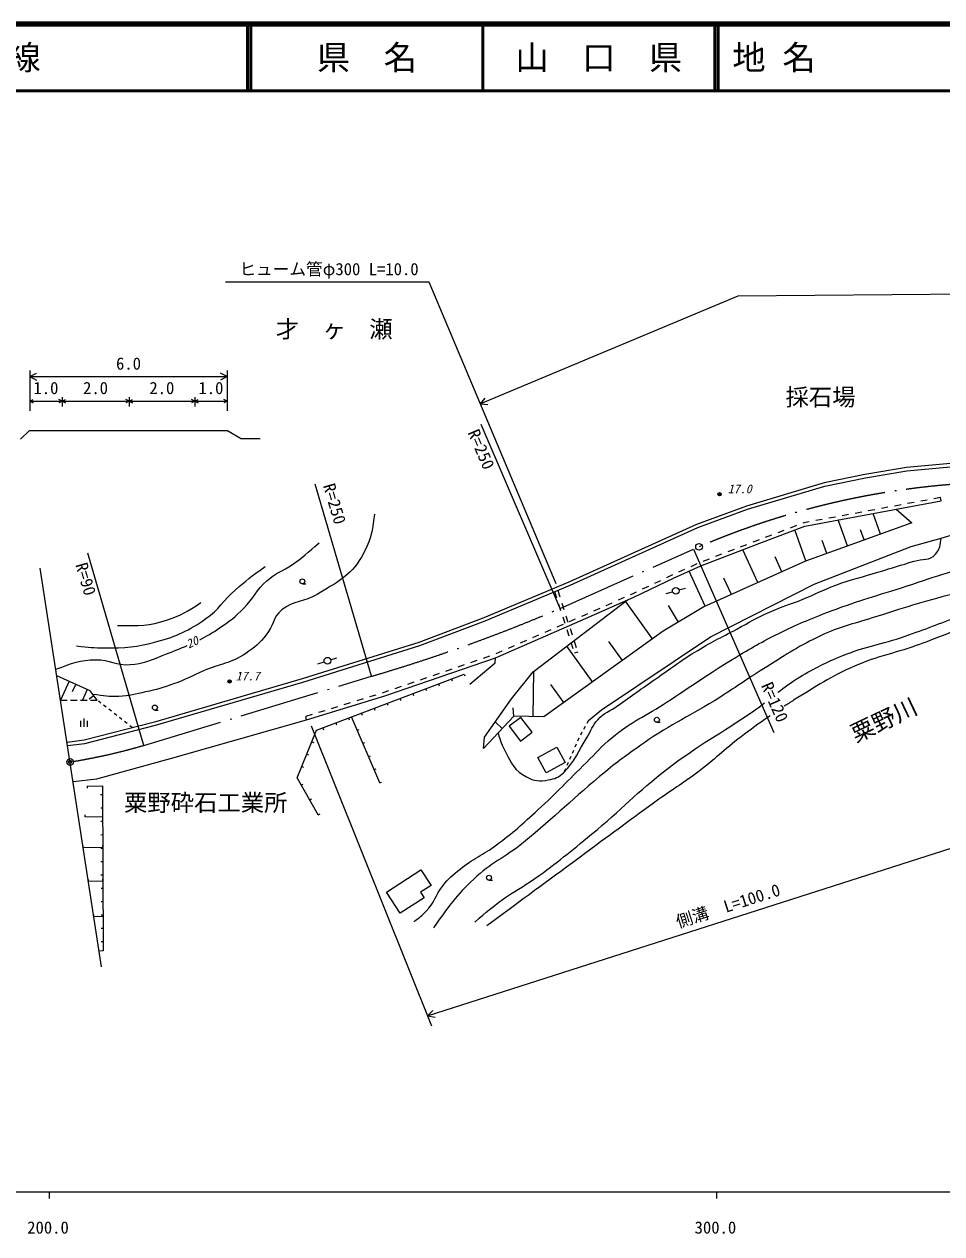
# Model space of a CAD drawing. Units: millimetres, scale not verified. Extents: x 40000 to 680000, y 20000 to 380000.
# Drawn here: x 264274 to 401766, y 198715 to 380000 of the extents above; entities that cross this region are included whole.
import ezdxf
from ezdxf.enums import TextEntityAlignment as Align

# ---------------------------------------------------------------- set-up
doc = ezdxf.new("R2010")
doc.units = ezdxf.units.MM
doc.header["$LTSCALE"] = 1000
doc.header["$PDMODE"] = 32
doc.header["$PDSIZE"] = 500
doc.linetypes.add('LONG_DASHED_DOTTED', pattern=[15.25, 12, -1.5, 0.25, -1.5])
for name, color, linetype, lineweight in [('M-BGD', 7, 'Continuous', 13), ('M-BMK', 2, 'LONG_DASHED_DOTTED', 13), ('M-STR-HTXT', 7, 'Continuous', 13), ('M-TTL', 2, 'Continuous', 140), ('M-TTL-BAND', 7, 'Continuous', 25), ('M-TTL-LINE', 7, 'Continuous', 50)]:
    doc.layers.add(name, color=color, linetype=linetype, lineweight=lineweight)
for name, color, linetype in [('M-BMK-HTXT', 7, 'Continuous'), ('M-OTRS', 6, 'Continuous'), ('M-TTL-TXT', 7, 'Continuous')]:
    doc.layers.add(name, color=color, linetype=linetype)
doc.styles.add('ＭＳ ゴシック', font='')
doc.styles.get('ＭＳ ゴシック').set_extended_font_data('MS Gothic')

msp = doc.modelspace()

# ---------------------------------------------------------------- linework, layer by layer
at = {"layer": 'M-BGD'}
for p, q in [((396551, 313081), (405275, 313882)), ((384237, 310762), (390339, 312032)), ((390339, 312032), (396551, 313081)), ((372641, 307311), (384237, 310762)), ((381219, 304780), (401652, 308559)), ((397628, 308323), (396645, 308142)), ((399595, 308687), (398612, 308505)), ((401561, 309051), (400578, 308869)), ((401652, 308559), (401561, 309051)), ((365214, 304550), (372641, 307311)), ((387795, 306505), (386812, 306323)), ((389762, 306868), (388778, 306687)), ((391728, 307232), (390745, 307050)), ((392595, 303593), (391479, 306678)), ((393695, 307596), (392712, 307414)), ((395662, 307960), (394678, 307778)), ((394925, 307315), (397297, 305292)), ((401652, 302987), (417730, 307855)), ((374494, 302218), (381219, 304780)), ((379986, 304845), (379051, 304489)), ((381084, 305263), (380920, 305201)), ((381895, 305414), (381084, 305263)), ((397297, 305292), (381347, 299528)), ((383862, 305777), (382878, 305595)), ((385828, 306141), (384845, 305959)), ((387659, 301809), (386249, 305710)), ((346082, 295936), (365214, 304550)), ((376248, 303421), (375313, 303065)), ((378117, 304133), (377182, 303777)), ((381417, 299553), (379733, 304211)), ((390127, 302701), (389569, 304243)), ((397169, 301705), (401652, 302987)), ((365648, 298824), (374494, 302218)), ((370644, 301276), (369711, 300918)), ((372512, 301993), (371578, 301635)), ((374185, 296308), (371967, 301241)), ((374315, 302685), (373445, 302351)), ((374379, 302709), (374315, 302685)), ((382628, 296069), (397169, 301705)), ((384538, 300681), (383833, 302631)), ((366910, 299844), (365976, 299485)), ((381347, 299528), (366103, 292674)), ((368777, 300560), (367843, 300202)), ((377800, 297933), (376784, 300192)), ((361409, 297453), (360505, 297025)), ((361683, 297030), (365648, 298824)), ((363230, 298279), (362319, 297866)), ((366292, 292759), (363917, 298041)), ((365052, 299103), (364141, 298691)), ((305950, 296127), (306450, 296127)), ((333326, 290580), (346082, 295936)), ((355598, 294147), (361683, 297030)), ((357794, 295741), (356890, 295312)), ((359601, 296597), (358698, 296169)), ((367127, 288190), (382628, 296069)), ((370239, 294533), (369130, 297000)), ((340545, 282938), (354688, 293745)), ((343734, 294996), (344041, 294045)), ((344209, 295150), (344517, 294198)), ((348360, 290944), (355598, 294147)), ((354164, 294060), (353250, 293655)), ((355390, 294602), (355079, 294464)), ((355986, 294884), (355390, 294602)), ((360456, 294657), (361418, 294932)), ((362379, 295207), (363341, 295481)), ((344349, 293093), (344657, 292142)), ((344825, 293247), (345133, 292296)), ((350507, 292441), (349592, 292036)), ((352335, 293250), (351421, 292846)), ((358423, 287880), (354385, 293513)), ((366103, 292674), (360018, 289023)), ((362308, 290397), (360818, 292880)), ((323580, 286880), (333326, 290580)), ((334908, 285052), (348360, 290944)), ((344965, 291190), (345273, 290239)), ((345441, 291344), (345748, 290393)), ((346846, 290827), (345931, 290426)), ((348158, 291402), (347762, 291229)), ((348678, 291632), (348158, 291402)), ((341351, 288420), (340435, 288018)), ((360018, 289023), (342147, 276212)), ((343183, 289222), (342267, 288821)), ((345015, 290025), (344099, 289624)), ((345580, 289287), (345888, 288336)), ((346056, 289441), (346364, 288490)), ((306049, 281414), (323580, 286880)), ((337687, 286815), (336771, 286413)), ((339519, 287617), (338603, 287216)), ((349410, 281419), (345570, 286777)), ((346196, 287384), (346504, 286433)), ((346672, 287538), (346979, 286587)), ((350794, 277237), (367127, 288190)), ((353917, 284650), (351898, 287466)), ((310181, 284756), (311134, 285060)), ((318319, 279351), (334908, 285052)), ((332109, 284618), (331163, 284293)), ((334000, 285268), (333055, 284943)), ((334844, 284283), (334908, 285052)), ((335855, 286012), (334939, 285611)), ((347207, 285884), (346731, 285730)), ((308276, 284148), (309229, 284452)), ((328326, 283318), (327380, 282993)), ((330217, 283968), (329272, 283643)), ((331065, 281080), (334844, 284283)), ((337278, 278902), (340545, 282938)), ((340536, 276235), (340633, 283005)), ((274176, 280102), (269162, 282349)), ((271001, 281525), (269727, 278680)), ((271995, 281079), (271474, 279916)), ((283934, 274926), (306049, 281414)), ((322652, 281368), (321706, 281043)), ((324543, 282018), (323597, 281693)), ((326434, 282668), (325489, 282343)), ((345124, 278346), (343204, 281025)), ((273725, 280304), (273004, 278695)), ((274718, 279363), (274007, 278841)), ((275201, 278705), (274176, 280102)), ((306597, 275764), (318319, 279351)), ((316964, 279459), (316008, 279167)), ((318164, 279826), (317920, 279752)), ((318869, 280068), (318164, 279826)), ((320760, 280718), (319814, 280393)), ((269727, 278680), (270727, 278684)), ((271227, 278686), (272226, 278691)), ((272726, 278693), (273726, 278698)), ((274226, 278700), (275201, 278705)), ((275777, 278254), (275383, 278562)), ((276564, 277637), (276171, 277946)), ((311227, 277703), (310270, 277411)), ((313139, 278289), (312183, 277996)), ((315052, 278874), (314095, 278581)), ((333243, 273138), (337278, 278902)), ((337663, 276276), (337535, 277557)), ((272744, 274698), (272744, 275573)), ((273244, 274698), (273244, 275948)), ((273744, 274698), (273744, 275573)), ((277352, 277021), (276958, 277329)), ((278139, 276404), (277745, 276713)), ((278926, 275788), (278533, 276096)), ((283867, 277212), (284367, 277212)), ((286548, 270063), (306597, 275764)), ((307402, 276533), (306450, 276242)), ((306597, 275764), (306450, 276242)), ((309314, 277118), (308358, 276826)), ((337663, 276276), (333115, 271472)), ((342147, 276212), (337663, 276276)), ((348808, 275636), (348569, 275197)), ((348808, 275636), (350794, 277237)), ((273360, 272192), (283934, 274926)), ((279714, 275171), (279320, 275480)), ((280501, 274555), (280107, 274863)), ((335915, 274430), (334852, 275436)), ((347851, 273880), (347611, 273441)), ((348329, 274758), (348090, 274319)), ((359076, 275372), (359576, 275372)), ((270774, 271873), (273360, 272192)), ((333115, 271472), (333243, 273138)), ((346970, 272086), (346769, 271628)), ((347373, 273001), (347172, 272543)), ((346165, 270255), (345963, 269798)), ((346567, 271171), (346366, 270713)), ((275146, 266924), (286548, 270063)), ((345359, 268425), (345157, 267967)), ((345762, 269340), (345560, 268882)), ((271598, 266516), (275146, 266924)), ((333920, 251709), (334420, 251709))]:
    msp.add_line(p, q, dxfattribs=at)
at = {"layer": 'M-BGD', "lineweight": 18}
for p, q in [((326351, 281132), (326458, 280852)), ((328276, 281865), (328382, 281584)), ((330200, 282598), (330307, 282317)), ((322503, 279667), (322610, 279386)), ((324427, 280399), (324534, 280119)), ((316730, 277468), (316837, 277188)), ((318654, 278201), (318761, 277921)), ((320579, 278934), (320685, 278653)), ((312882, 276003), (312988, 275722)), ((313332, 276174), (313608, 276292)), ((313332, 276174), (313608, 276292)), ((317560, 266308), (313332, 276174)), ((314806, 276735), (314913, 276455)), ((309033, 274537), (309140, 274257)), ((310958, 275270), (311064, 274990)), ((314177, 274201), (314453, 274319)), ((307372, 272471), (307649, 272357)), ((315023, 272228), (315299, 272346)), ((306611, 270621), (306889, 270507)), ((315869, 270254), (316144, 270373)), ((305851, 268771), (306128, 268657)), ((316714, 268281), (316990, 268399)), ((273701, 265810), (273705, 265510)), ((305789, 265963), (306049, 266113)), ((317560, 266308), (317835, 266426)), ((276028, 264485), (275728, 264484)), ((307063, 263747), (307323, 263896)), ((273402, 261199), (273409, 261499)), ((273402, 261199), (273409, 261499)), ((276042, 261133), (273402, 261199)), ((276036, 262485), (275736, 262484)), ((276042, 261133), (276049, 261433)), ((308337, 261531), (308597, 261680)), ((276044, 260485), (275744, 260484)), ((276053, 258485), (275753, 258484)), ((273132, 256551), (273128, 256851)), ((273132, 256551), (273128, 256851)), ((276060, 256587), (273132, 256551)), ((276061, 256485), (275761, 256484)), ((276060, 256587), (276056, 256887)), ((276069, 254485), (275769, 254484)), ((276077, 252485), (275777, 252484)), ((273905, 251525), (273902, 251825)), ((273905, 251525), (273902, 251825)), ((276080, 251544), (273905, 251525)), ((276085, 250485), (275785, 250484)), ((276080, 251544), (276078, 251844)), ((276093, 248485), (275793, 248484)), ((274715, 246262), (274728, 246562)), ((274715, 246262), (274728, 246562)), ((276102, 246203), (274715, 246262)), ((276101, 246485), (275801, 246484)), ((276102, 246203), (276115, 246503)), ((276109, 244485), (275809, 244484)), ((276117, 242485), (275817, 242484))]:
    msp.add_line(p, q, dxfattribs=at)
at = {"layer": 'M-BGD'}
msp.add_lwpolyline([(464325, 307847), (460186, 309118), (455081, 310422), (448689, 311672), (437428, 312558), (427492, 313551), (417222, 314465), (405250, 314382), (396486, 313577), (390246, 312523), (384115, 311247), (372483, 307785), (365025, 305013), (345882, 296395), (333141, 291044), (323417, 287353), (305904, 281892), (283801, 275408), (273266, 272685), (270698, 272368)], dxfattribs=at)
at = {"layer": 'M-BGD', "lineweight": 18}
for points in [[(308337, 261531), (305152, 267071), (308071, 274171), (330200, 282598)], [(273701, 265810), (276023, 265844), (276122, 241127), (275511, 241089)]]:
    msp.add_lwpolyline(points, dxfattribs=at)
at = {"layer": 'M-BGD'}
for points in [[(336940, 274778), (338622, 272549), (340389, 273882), (338708, 276111)], [(341242, 270085), (344096, 271649), (345354, 269354), (342500, 267789)], [(318543, 249940), (323717, 253270), (325233, 250915), (323666, 249906), (324199, 249077), (320593, 246756)]]:
    msp.add_lwpolyline(points, close=True, dxfattribs=at)
for centre, radius in [((368474, 309547), 100), ((368474, 309547), 80), ((368474, 309547), 60), ((368474, 309547), 40), ((368474, 309547), 20), ((368474, 309547), 20), ((305950, 296502), 375), ((361899, 295069), 500), ((309705, 284604), 500), ((295048, 281500), 100), ((295048, 281500), 80), ((295048, 281500), 60), ((295048, 281500), 40), ((295048, 281500), 20), ((295048, 281500), 20), ((283867, 277587), 375), ((359076, 275747), 375), ((333920, 252084), 375)]:
    msp.add_circle(centre, radius, dxfattribs=at)
for points, knots in [([(316759, 306565), (316424, 303795), (316117, 302408), (314802, 300136), (313108, 297207), (311059, 296333), (308187, 294545), (306263, 293349), (304648, 293627), (302875, 292216), (301532, 291146), (301637, 289814), (300546, 288489), (299515, 287235), (298824, 286590), (297471, 285693), (295240, 284215), (293597, 284133), (291135, 283084), (289380, 282337), (288461, 281761), (286662, 281127), (285054, 280561), (284133, 280285), (282469, 279916), (280921, 279573), (280047, 279324), (278462, 279264), (276939, 279206), (276321, 279295), (274570, 279565)], [0, 0, 0, 0, 1, 1, 1, 2, 2, 2, 3, 3, 3, 4, 4, 4, 5, 5, 5, 6, 6, 6, 7, 7, 7, 8, 8, 8, 9, 9, 9, 10, 10, 10, 10]), ([(322668, 245497), (323541, 246120), (323825, 246390), (324484, 247053), (325738, 248315), (325904, 249447), (326990, 250856), (327851, 251971), (328487, 252478), (329583, 253363), (331574, 254967), (332967, 255482), (335029, 256993), (337599, 258876), (338903, 260114), (341253, 262266), (344175, 264943), (345678, 266584), (348513, 269354), (349999, 270805), (350710, 271754), (352317, 273071), (355301, 275517), (357379, 276327), (360615, 278430), (364235, 280782), (366185, 282222), (369864, 284480), (372480, 286086), (373950, 286990), (376692, 288370), (379690, 289879), (381423, 290630), (384558, 291828), (388847, 293466), (391334, 294152), (395709, 295544), (400553, 297086), (403216, 298144), (408156, 299348), (412897, 300503), (415637, 300765), (420430, 301682), (423942, 302353), (425868, 302995), (429419, 303410), (433108, 303841), (435214, 303524), (438928, 303497), (441663, 303477), (443195, 303406), (445929, 303324), (448766, 303239), (450375, 303423), (453190, 303065), (456652, 302624), (457971, 302114), (461836, 300816)], [0, 0, 0, 0, 1, 1, 1, 2, 2, 2, 3, 3, 3, 4, 4, 4, 5, 5, 5, 6, 6, 6, 7, 7, 7, 8, 8, 8, 9, 9, 9, 10, 10, 10, 11, 11, 11, 12, 12, 12, 13, 13, 13, 14, 14, 14, 15, 15, 15, 16, 16, 16, 17, 17, 17, 18, 18, 18, 19, 19, 19, 19]), ([(335289, 273768), (335645, 272480), (335842, 272006), (336382, 270960), (337261, 269254), (337824, 268077), (339520, 267181), (340659, 266579), (341520, 266502), (342787, 266732), (343767, 266910), (344388, 267118), (345093, 267821), (346856, 269581), (347290, 271029), (348616, 273138), (349256, 274155), (349398, 274885), (350217, 275764), (351197, 276815), (352053, 277050), (353228, 277877), (355458, 279449), (356685, 280360), (358929, 281913), (361194, 283481), (362415, 284434), (364757, 285884), (367138, 287358), (368566, 288023), (371035, 289343), (372949, 290367), (373983, 291023), (375967, 291905), (377827, 292732), (378948, 292999), (380835, 293763), (382830, 294570), (383877, 295193), (385895, 295941), (388374, 296859), (389837, 297153), (392365, 297926), (394416, 298554), (395569, 298890), (397617, 299528), (398871, 299918), (399977, 299545), (400820, 300553), (401465, 301323), (401588, 302013), (401652, 302987)], [0, 0, 0, 0, 1, 1, 1, 2, 2, 2, 3, 3, 3, 4, 4, 4, 5, 5, 5, 6, 6, 6, 7, 7, 7, 8, 8, 8, 9, 9, 9, 10, 10, 10, 11, 11, 11, 12, 12, 12, 13, 13, 13, 14, 14, 14, 15, 15, 15, 16, 16, 16, 17, 17, 17, 17]), ([(461310, 299344), (458999, 300224), (458167, 300446), (456085, 300892), (452634, 301633), (450585, 301167), (447059, 301337), (444215, 301473), (442623, 301593), (439777, 301679), (437734, 301740), (436582, 301920), (434546, 301747), (432121, 301541), (430798, 301125), (428426, 300585), (424724, 299742), (422706, 299047), (419023, 298123), (416523, 297495), (415110, 297191), (412596, 296619), (409035, 295808), (407002, 295517), (403467, 294601), (398681, 293362), (396034, 292531), (391330, 291011), (388319, 290039), (386530, 289733), (383671, 288379), (380357, 286809), (378652, 285625), (375534, 283695), (372743, 281967), (371266, 280865), (368491, 279113), (364099, 276340), (361372, 275204), (357105, 272241), (354809, 270646), (353523, 269742), (351361, 267967), (346465, 263948), (344005, 261361), (339087, 257368), (336277, 255087), (334267, 254347), (331634, 251864), (328949, 249332), (328079, 248083), (325616, 244581)], [0, 0, 0, 0, 1, 1, 1, 2, 2, 2, 3, 3, 3, 4, 4, 4, 5, 5, 5, 6, 6, 6, 7, 7, 7, 8, 8, 8, 9, 9, 9, 10, 10, 10, 11, 11, 11, 12, 12, 12, 13, 13, 13, 14, 14, 14, 15, 15, 15, 16, 16, 16, 17, 17, 17, 17]), ([(377220, 279888), (378153, 280620), (379126, 281339), (380423, 282122), (382852, 283588), (384295, 284292), (386919, 285370), (390451, 286821), (392643, 287032), (396253, 288276), (399473, 289386), (401243, 290103), (404424, 291319), (407746, 292589), (409488, 293646), (412903, 294635), (416151, 295577), (418096, 295584), (421383, 296379), (423889, 296986), (425262, 297449), (427742, 298157), (430270, 298879), (431579, 299889), (434204, 300038), (437067, 300199), (438623, 299256), (441486, 299114), (445515, 298916), (447780, 299290), (451812, 299183), (453698, 299133), (454784, 299253), (456632, 298875), (458259, 298543), (458898, 298303), (460676, 297570)], [0, 0, 0, 0, 1, 1, 1, 2, 2, 2, 3, 3, 3, 4, 4, 4, 5, 5, 5, 6, 6, 6, 7, 7, 7, 8, 8, 8, 9, 9, 9, 10, 10, 10, 11, 11, 11, 12, 12, 12, 12]), ([(460058, 295840), (458317, 296693), (457624, 296925), (455983, 297371), (453130, 298145), (451380, 297657), (448427, 297781), (446531, 297861), (445464, 297806), (443572, 297952), (440478, 298190), (438795, 299397), (435708, 299080), (433509, 298855), (432378, 298179), (430272, 297507), (428051, 296799), (426862, 296235), (424631, 295559), (422138, 294803), (420676, 294620), (418169, 293918), (416411, 293425), (415424, 293152), (413690, 292584), (410222, 291448), (408294, 290767), (404869, 289507), (402148, 288506), (400659, 287849), (397928, 286874), (394389, 285610), (392242, 285341), (388800, 283831), (385016, 282172), (383073, 280856), (379568, 278669), (379059, 278351), (378590, 278054), (378148, 277769)], [0, 0, 0, 0, 1, 1, 1, 2, 2, 2, 3, 3, 3, 4, 4, 4, 5, 5, 5, 6, 6, 6, 7, 7, 7, 8, 8, 8, 9, 9, 9, 10, 10, 10, 11, 11, 11, 12, 12, 12, 13, 13, 13, 13]), ([(272126, 286811), (274048, 286569), (274678, 286553), (276319, 286532), (279398, 286492), (281176, 286655), (284146, 287464), (287210, 288298), (288894, 289108), (291508, 290911), (293478, 292271), (294086, 293621), (295887, 295198), (297564, 296665), (298194, 297139), (300360, 298738)], [0, 0, 0, 0, 1, 1, 1, 2, 2, 2, 3, 3, 3, 4, 4, 4, 5, 5, 5, 5]), ([(278276, 289886), (281563, 289877), (282964, 289760), (285730, 290725), (287821, 291454), (288703, 291945), (290762, 293334)], [0, 0, 0, 0, 1, 1, 1, 2, 2, 2, 2]), ([(331805, 245436), (333683, 247082), (334242, 247559), (335908, 248787), (337741, 250138), (338935, 250653), (340797, 251966), (344233, 254391), (346016, 255943), (349276, 258599), (353842, 262319), (356024, 264859), (360695, 268446), (365504, 272139), (368621, 273615), (373585, 277096), (374179, 277513), (374705, 277906), (375193, 278283)], [0, 0, 0, 0, 1, 1, 1, 2, 2, 2, 3, 3, 3, 4, 4, 4, 5, 5, 5, 6, 6, 6, 6]), ([(376035, 276362), (374835, 275534), (373681, 274688), (372183, 273574), (369448, 271542), (368122, 270139), (365414, 268070), (363120, 266318), (361708, 265512), (359362, 263830), (355052, 260742), (352692, 258937), (348421, 255796), (342620, 251529), (340809, 250190), (333583, 244855)], [0, 0, 0, 0, 1, 1, 1, 2, 2, 2, 3, 3, 3, 4, 4, 4, 5, 5, 5, 5])]:
    msp.add_open_spline(points, degree=3, knots=knots, dxfattribs=at)
at = {"layer": 'M-BGD', "lineweight": 25}
for points, knots in [([(290592, 287751), (291522, 288227), (292474, 288784), (293557, 289514), (295080, 290539), (295913, 291177), (297191, 292495), (298648, 293997), (299082, 295197), (300639, 296595), (301954, 297776), (303019, 297995), (304460, 299018), (306105, 300186), (306642, 300676), (308466, 302279)], [0, 0, 0, 0, 1, 1, 1, 2, 2, 2, 3, 3, 3, 4, 4, 4, 5, 5, 5, 5]), ([(269012, 283322), (271540, 284257), (272604, 284718), (275015, 284761), (277037, 284798), (278124, 283840), (280140, 284016), (282137, 284191), (283215, 284673), (285078, 285414), (286453, 285961), (287601, 286399), (288680, 286861)], [0, 0, 0, 0, 1, 1, 1, 2, 2, 2, 3, 3, 3, 4, 4, 4, 4])]:
    msp.add_open_spline(points, degree=3, knots=knots, dxfattribs=at)
at = {"layer": 'M-BGD'}
for p in [(368474, 309547), (295048, 281500)]:
    msp.add_point(p, dxfattribs=at)
at = {"layer": 'M-BMK'}
for p, q in [((344569, 292434), (364560, 301308)), ((282212, 271919), (316325, 282272))]:
    msp.add_line(p, q, dxfattribs=at)
at = {"layer": 'M-BMK', "linetype": 'Continuous'}
for centre in [(365388, 301667), (271150, 269429)]:
    msp.add_circle(centre, 500, dxfattribs=at)
at = {"layer": 'M-BMK'}
for centre, radius, start, end in [((412716, 191394), 120000, 84.78434, 113.65965), ((245962, 522166), 250000, 286.34685, 293.23034), ((256956, 358302), 90000, 279.39214, 286.29724)]:
    msp.add_arc(centre, radius, start, end, dxfattribs=at)
at = {"layer": 'M-OTRS'}
msp.add_point((271150, 269429), dxfattribs=at)
at = {"layer": 'M-STR-HTXT'}
for p, q in [((324938, 341333), (294431, 341333)), ((343993, 296130), (324938, 341333)), ((371181, 339256), (332630, 323087)), ((469241, 340016), (371181, 339256)), ((265123, 328079), (265123, 322056)), ((265123, 327176), (266123, 327696)), ((265123, 327176), (294689, 327176)), ((265123, 327176), (266123, 326656)), ((294689, 327176), (293689, 327696)), ((294689, 327176), (293689, 326656)), ((294689, 328079), (294689, 322056)), ((265123, 323511), (265623, 323771)), ((265123, 323511), (269941, 323511)), ((265123, 323511), (265623, 323251)), ((269941, 323511), (269441, 323771)), ((269941, 323511), (269441, 323251)), ((269941, 324114), (269941, 322708)), ((269941, 323511), (270441, 323771)), ((269941, 323511), (279981, 323511)), ((269941, 323511), (270441, 323251)), ((279981, 323511), (279481, 323771)), ((279981, 323511), (279481, 323251)), ((279981, 324114), (279981, 322708)), ((279981, 323511), (280481, 323771)), ((279981, 323511), (289820, 323511)), ((279981, 323511), (280481, 323251)), ((289820, 323511), (289320, 323771)), ((289820, 323511), (289320, 323251)), ((289820, 324114), (289820, 322708)), ((289820, 323511), (290320, 323771)), ((289820, 323511), (294689, 323511)), ((289820, 323511), (290320, 323251)), ((294689, 323511), (294189, 323771)), ((294689, 323511), (294189, 323251)), ((332630, 323087), (333351, 323953)), ((332630, 323087), (333753, 322994)), ((263717, 317789), (265072, 319094)), ((265072, 319094), (294639, 319094)), ((296697, 317889), (294639, 319094)), ((344569, 292434), (332736, 320002)), ((296697, 317889), (299608, 317889)), ((316325, 282272), (307881, 311059)), ((364560, 301308), (376599, 273830)), ((282212, 271919), (273794, 300713)), ((275871, 238747), (266677, 298497)), ((307252, 274856), (325324, 229890)), ((324723, 231384), (415941, 260631)), ((324723, 231384), (325517, 232185)), ((324723, 231384), (325834, 231194))]:
    msp.add_line(p, q, dxfattribs=at)
at = {"layer": 'M-TTL'}
msp.add_line((680000, 380000), (40000, 380000), dxfattribs=at)
at = {"layer": 'M-TTL-BAND'}
for p, q in [((40000, 205000), (579000, 205000)), ((268000, 205000), (268000, 204000)), ((368000, 205000), (368000, 204000))]:
    msp.add_line(p, q, dxfattribs=at)
at = {"layer": 'M-TTL-LINE'}
for p, q in [((297750, 380000), (297750, 370000)), ((298250, 380000), (298250, 370000)), ((333000, 380000), (333000, 370000)), ((367750, 380000), (367750, 370000)), ((368250, 380000), (368250, 370000)), ((40000, 370000), (680000, 370000))]:
    msp.add_line(p, q, dxfattribs=at)

# ---------------------------------------------------------------- texts
at = {"layer": 'M-BGD', "style": 'ＭＳ ゴシック', "oblique": 15}
for s, p in [('17.0', (371487, 309302)), ('17.7', (297754, 281255))]:
    msp.add_text(s, height=1320, dxfattribs=at).set_placement(p, align=Align.BOTTOM_CENTER)
msp.add_text('20', height=1320, rotation=24.575, dxfattribs=at).set_placement((289876, 286408), align=Align.BOTTOM_CENTER)
at = {"layer": 'M-BMK-HTXT', "style": 'ＭＳ ゴシック'}
for s, p in [('才\u3000ヶ\u3000瀬', (310732, 332255)), ('採石場', (383601, 322061)), ('粟野砕石工業所', (291477, 261274))]:
    msp.add_text(s, height=2566, dxfattribs=at).set_placement(p, align=Align.BOTTOM_CENTER)
msp.add_text('粟野川', height=2566, rotation=25.427, dxfattribs=at).set_placement((393958, 273874), align=Align.BOTTOM_CENTER)
at = {"layer": 'M-STR-HTXT', "style": 'ＭＳ ゴシック'}
for s, p in [('ヒューム管φ300 L=10.0', (309938, 341833)), ('6.0', (279906, 327676)), ('1.0', (267532, 324011)), ('2.0', (274961, 324011)), ('2.0', (284900, 324011)), ('1.0', (292254, 324011))]:
    msp.add_text(s, height=1833, dxfattribs=at).set_placement(p, align=Align.BOTTOM_CENTER)
for s, rotation, p in [('R=250', 293.23, (331410, 315712)), ('R=250', 286.347, (309384, 307711)), ('R=90', 286.297, (272101, 296444)), ('R=120', 293.66, (375400, 277812)), ('側溝\u3000L=100.0', 17.777, (370180, 246484))]:
    msp.add_text(s, height=1833, rotation=rotation, dxfattribs=at).set_placement(p, align=Align.BOTTOM_CENTER)
at = {"layer": 'M-TTL-BAND', "style": 'ＭＳ ゴシック'}
for s, p in [('200.0', (267844, 198195)), ('300.0', (367844, 198195))]:
    msp.add_text(s, height=1833, dxfattribs=at).set_placement(p, align=Align.BOTTOM_CENTER)
at = {"layer": 'M-TTL-TXT', "style": 'ＭＳ ゴシック'}
for s, p in [('一般県道豊田粟野港線', (216734, 375000)), ('地 名', (370380, 375000))]:
    msp.add_text(s, height=3666, dxfattribs=at).set_placement(p, align=Align.MIDDLE_LEFT)
for s, p in [('県\u3000名', (315625, 375000)), ('山\u3000口\u3000県', (350375, 375000))]:
    msp.add_text(s, height=3666, dxfattribs=at).set_placement(p, align=Align.MIDDLE_CENTER)

doc.saveas('drawing.dxf')
